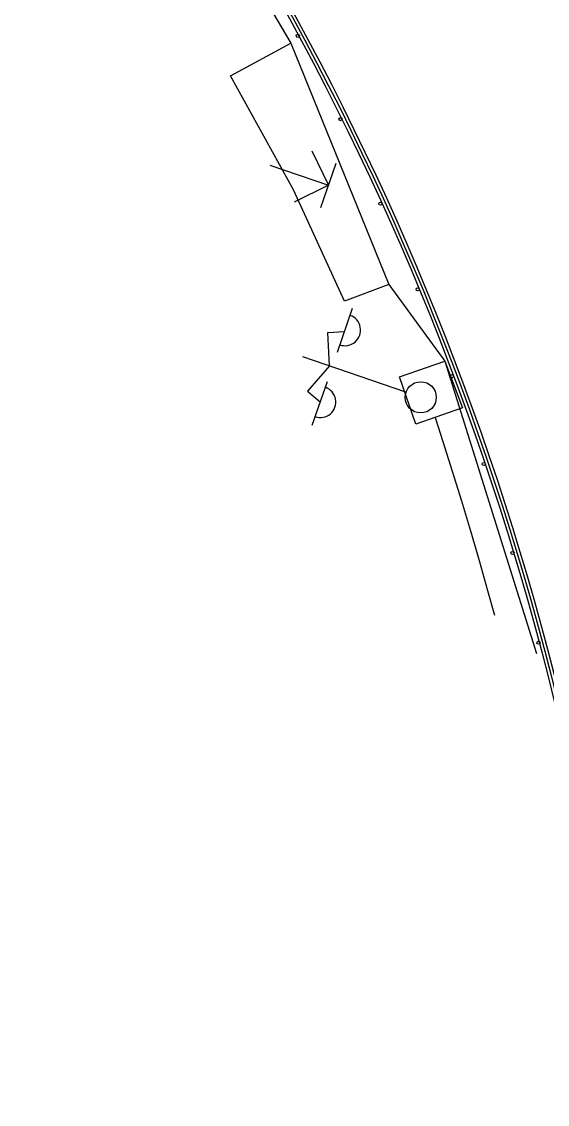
# Model space of a CAD drawing. Extents: x -18540 to 926017, y -610001 to -56924.
# Drawn here: x 507167 to 515605, y -130654 to -113271 of the extents above; entities that cross this region are included whole.
import ezdxf

# ---------------------------------------------------------------- set-up
doc = ezdxf.new("R2010")
doc.units = 0
doc.header["$LTSCALE"] = 10
doc.header["$MEASUREMENT"] = 0
for name, color, linetype in [('BJ03', 3, 'Continuous'), ('BJ06', 5, 'Continuous'), ('BJ09', 11, 'Continuous'), ('W-PLASTIC_RAILINGS塑木栏杆', 6, 'Continuous'), ('W-STEEL_FRAME钢架', 3, 'Continuous')]:
    doc.layers.add(name, color=color, linetype=linetype)
doc.linetypes.add('60003', pattern='A,1e-05,[136,bjxx.shx,S=0.075,R=0,X=-1e-05,Y=0],0.15', length=0.15001)
doc.linetypes.add('85003', pattern='A,1e-05,[136,bjxx.shx,S=0.075,R=0,X=-1e-05,Y=0],0.15', length=0.15001)

# ---------------------------------------------------------------- blocks, each defined once
blk = doc.blocks.new('*U2053')
at = {"layer": 'W-PLASTIC_RAILINGS塑木栏杆'}
blk.add_circle((0, 0), 25, dxfattribs=at)
blk = doc.blocks.new('*U2054')
at = {"layer": 'W-PLASTIC_RAILINGS塑木栏杆', "color": 0, "linetype": 'ByBlock', "lineweight": -2, "transparency": 16777216}
for p, rotation in [((511601, -113501), 118.0297336026324), ((512285, -114836), 116.2009851576024), ((512925, -116192), 114.3722367125723), ((513523, -117568), 112.5434882675418), ((514075, -118963), 110.7147398225113), ((514584, -120374), 108.8859913774808), ((515046, -121801), 107.0572429324505), ((515463, -123242), 105.2284944874203)]:
    blk.add_blockref('*U2053', p, dxfattribs=dict(at, rotation=rotation))
blk = doc.blocks.new('953')
for p, q in [((0, 2), (0, 0)), ((0, 0), (-0.87, 0.87)), ((0.87, 0.87), (0, 0)), ((-0.75, 0), (0.75, 0))]:
    blk.add_line(p, q)
blk = doc.blocks.new('35213')
for p, q in [((0, 0.5), (0, 4)), ((-0.99, 3.5), (-1.19, 3)), ((0, 3.1), (-0.99, 3.5)), ((0, 3.1), (1, 3.5)), ((1, 3.5), (1.2, 3)), ((-1.98, 3), (-0.49, 3)), ((0.5, 3), (2, 3))]:
    blk.add_line(p, q)
blk.add_circle((0, 0), 0.5)
for centre in [(-1.19, 3), (1.25, 3)]:
    blk.add_arc(centre, 0.5, 179, 0)
blk = doc.blocks.new('A$Cfdf82907')
at = {"layer": 'BJ06', "linetype": 'Continuous'}
for p, q in [((9136, 18118), (8037, 16850)), ((8037, 16850), (4866, 14129)), ((4866, 14129), (3984, 12882)), ((3984, 12882), (0, 9994))]:
    blk.add_line(p, q, dxfattribs=at)
at = {"layer": 'BJ06', "linetype": '85003', "ltscale": 5, "flags": 128}
for points in [[(4382, 14714), (5816, 16062), (7232, 17602)], [(4866, 14129), (4382, 14714)]]:
    blk.add_lwpolyline(points, dxfattribs=at)
at = {"layer": 'BJ06', "linetype": 'Continuous', "flags": 128}
for points in [[(7232, 17602), (8037, 16850)], [(3363, 12372), (2878, 12999), (3514, 13490), (3984, 12882), (3363, 12372)]]:
    blk.add_lwpolyline(points, dxfattribs=at)
at = {"layer": 'BJ06', "linetype": '60003', "ltscale": 5, "flags": 128}
blk.add_lwpolyline([(3076, 12743), (2751, 12503), (2348, 12208), (1942, 11916), (1534, 11627), (1123, 11342), (711, 11059), (369, 10829)], dxfattribs=at)
at = {"layer": 'BJ03', "linetype": 'Continuous', "xscale": 500.0003141099963, "yscale": 500.0003141099963, "zscale": 500.0003141099963, "rotation": 359.5832737848739}
blk.add_blockref('35213', (3310, 13064), dxfattribs=at)
at = {"layer": 'BJ09', "linetype": 'Continuous', "xscale": 500.0003141099963, "yscale": 500.0003141099963, "zscale": 500.0003141099963, "rotation": 359.5832737848739}
blk.add_blockref('953', (6067, 15550), dxfattribs=at)

msp = doc.modelspace()

# ---------------------------------------------------------------- linework, layer by layer
at = {"layer": 'W-PLASTIC_RAILINGS塑木栏杆', "color": 6}
msp.add_lwpolyline([(513020, -102704.6), (509455.5, -102704.6, -0.116954), (507232.6, -106757.2, -0.145434), (516848.8, -130604.4), (523887.3, -130604.4), (523887.3, -127627.7), (525422, -126604.4), (550885.1, -126604.4), (550885.1, -124204.4), (525422, -124204.4), (523887.3, -123181.2), (523887.3, -115627.7), (525422, -114604.4), (550885.2, -114604.4), (550885.2, -112204.4), (525422, -112204.4), (523887.3, -111181.2), (523887.3, -102704.7), (518264.3, -102704.7)], format="xyb", dxfattribs=at)
at = {"layer": 'W-STEEL_FRAME钢架'}
for points in [[(516803.3, -130654.4), (523937.3, -130654.4), (523937.3, -127654.4), (525437.2, -126654.4), (550935.1, -126654.4), (550935.1, -124154.4), (525437.2, -124154.4), (523937.3, -123154.4), (523937.3, -115654.4), (525437.2, -114654.4), (550935.2, -114654.4), (550935.2, -112154.4), (525437.2, -112154.4), (523937.3, -111154.4), (523937.3, -102654.7), (509417.3, -102654.6, -0.1190009), (507167, -106755.1, -0.1459322)], [(516894.3, -130554.4), (523837.3, -130554.4), (523837.3, -127600.9), (525406.9, -126554.4), (550835.1, -126554.4), (550835.1, -124254.4), (525406.9, -124254.4), (523837.3, -123207.9), (523837.3, -115600.9), (525406.9, -114554.4), (550835.2, -114554.4), (550835.2, -112254.4), (525406.9, -112254.4), (523837.3, -111207.9), (523837.3, -102754.7), (509493.5, -102754.6, -0.1149276), (507298.1, -106759.2, -0.144938)]]:
    msp.add_lwpolyline(points, format="xyb", close=True, dxfattribs=at)

# ---------------------------------------------------------------- block references
at = {"rotation": 71.43466228436047}
msp.add_blockref('A$Cfdf82907', (524903.2, -126599.9), dxfattribs=at)
at = {"layer": 'W-PLASTIC_RAILINGS塑木栏杆', "color": 3}
msp.add_blockref('*U2054', (0, 0), dxfattribs=at)

doc.saveas('drawing.dxf')
